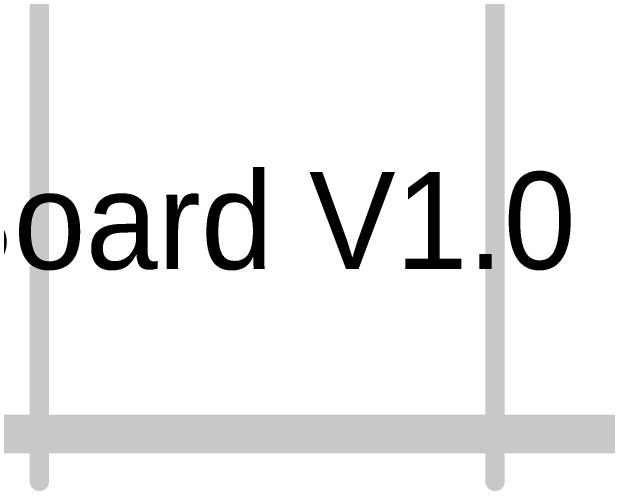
# Model space of a CAD drawing. Extents: x 11.67 to 17.2, y 3.98 to 12.28.
# Drawn here: x 14.408 to 15.021, y 4.002 to 4.496 of the extents above; entities that cross this region are included whole.
import ezdxf

# ---------------------------------------------------------------- set-up
doc = ezdxf.new("R2010")
doc.units = 0
for name, color, linetype in [('INTERNALPLANE1', 76, 'CONTINUOUS'), ('MECHANICAL1', 6, 'CONTINUOUS'), ('TOPOVERLAY', 2, 'CONTINUOUS')]:
    doc.layers.add(name, color=color, linetype=linetype)

msp = doc.modelspace()

# ---------------------------------------------------------------- linework, layer by layer
at = {"layer": 'INTERNALPLANE1'}
for points, const_width in [([(14.90596, 4.01202), (14.90596, 7.401)], 0.02), ([(14.43596, 4.01202), (14.43596, 5.801)], 0.02), ([(11.75596, 4.061), (17.10582, 4.061)], 0.04)]:
    msp.add_lwpolyline(points, dxfattribs=dict(at, const_width=const_width))
at = {"layer": 'INTERNALPLANE1', "const_width": 0.01}
for points in [[(14.43096, 4.01202, 1), (14.44096, 4.01202, 1)], [(14.90096, 4.01202, 1), (14.91096, 4.01202, 1)]]:
    msp.add_lwpolyline(points, format="xyb", close=True, dxfattribs=at)
at = {"layer": 'MECHANICAL1', "const_width": 0.012}
msp.add_lwpolyline([(11.75596, 4.061), (17.10582, 4.061)], dxfattribs=at)

# ---------------------------------------------------------------- texts
at = {"layer": 'TOPOVERLAY'}
msp.add_text('Connector Board V1.0', height=0.1, rotation=360, dxfattribs=at).set_placement((13.66596, 4.231))

doc.saveas('drawing.dxf')
